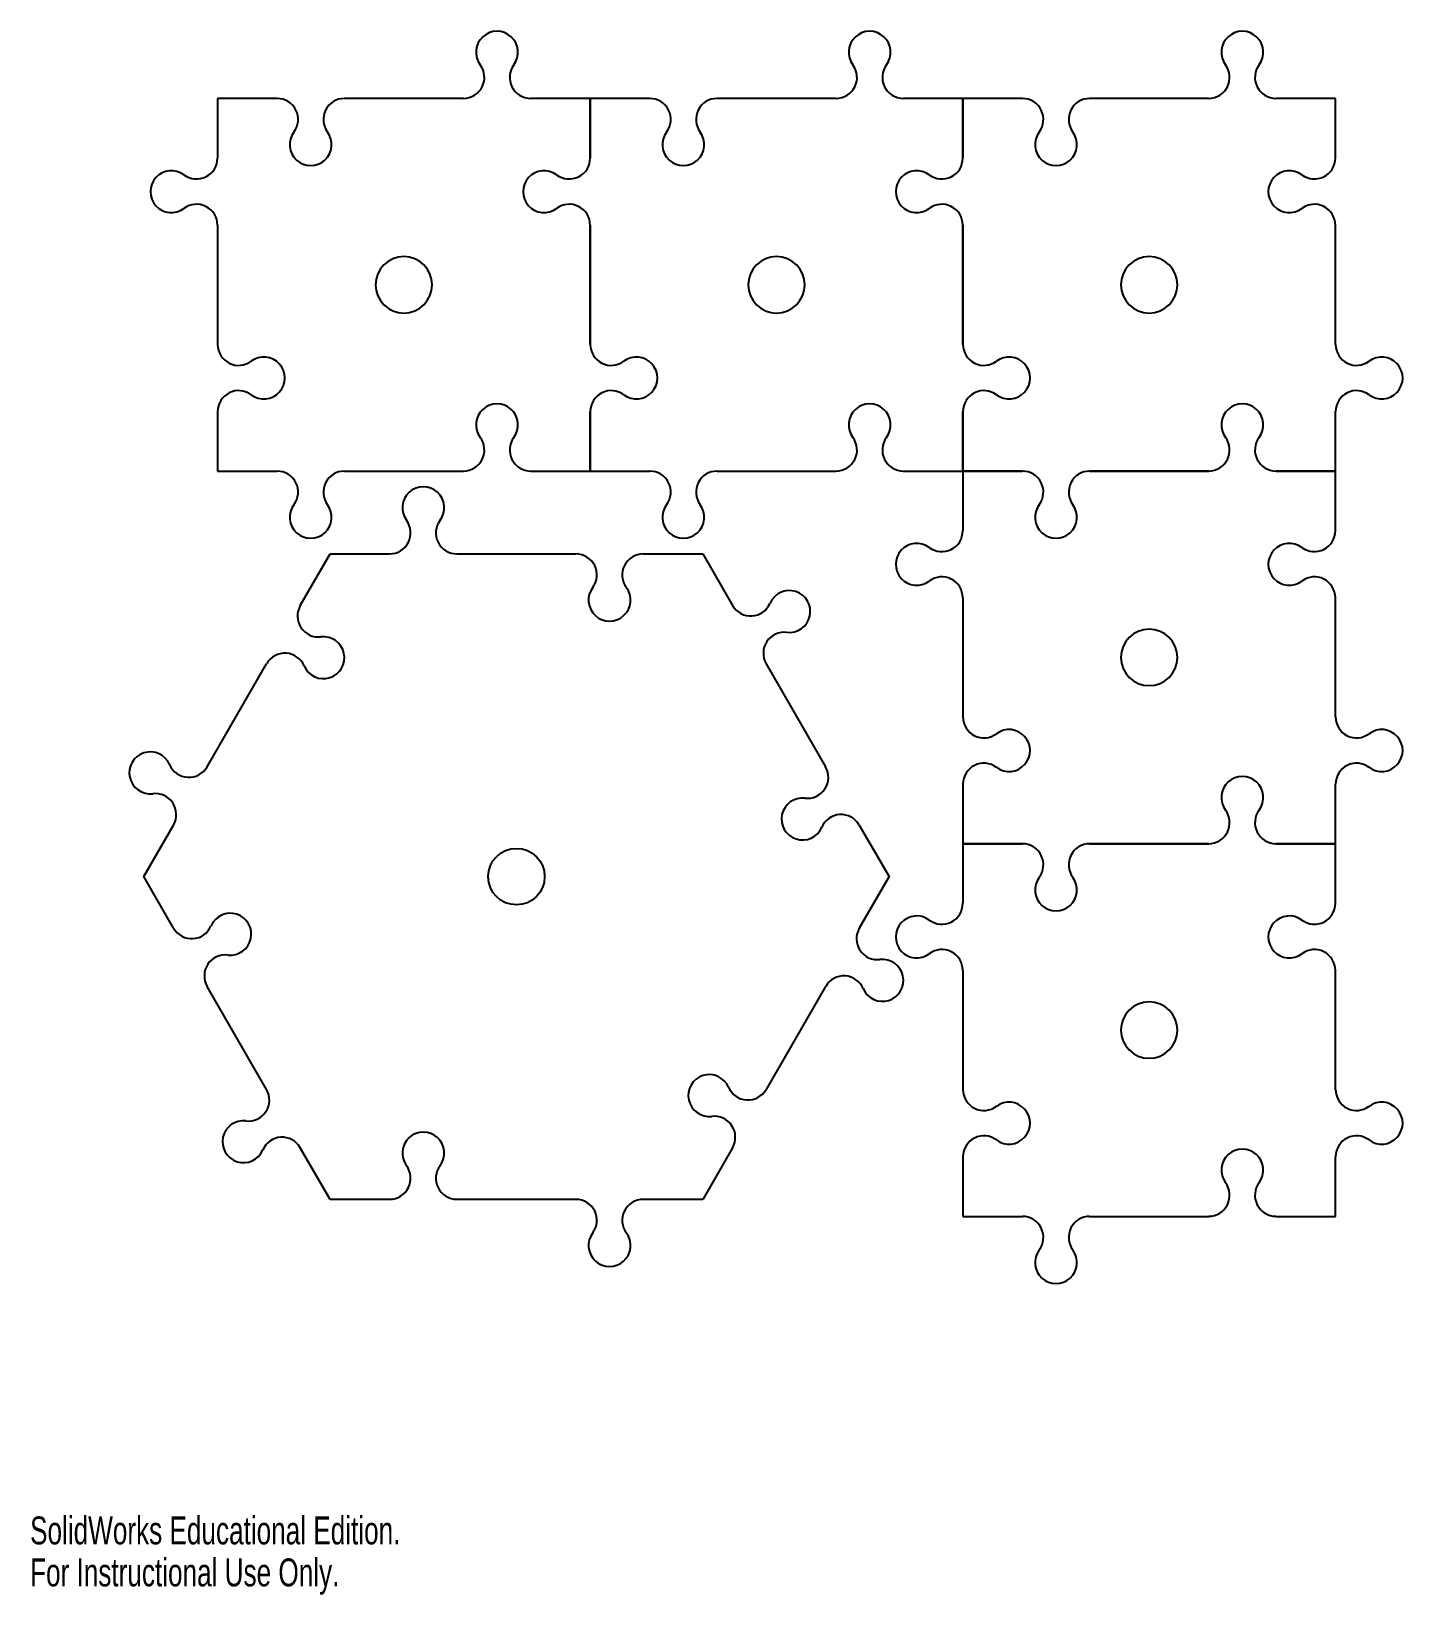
# Model space of a CAD drawing. Header units: inches. Extents: x 0 to 15.3, y 0 to 17.4.
import ezdxf

# ---------------------------------------------------------------- set-up
doc = ezdxf.new("R2010")
doc.units = ezdxf.units.IN
doc.header["$MEASUREMENT"] = 0
doc.styles.add('SLDTEXTSTYLE0', font='TXT', dxfattribs={"width": 0.7})

msp = doc.modelspace()

# ---------------------------------------------------------------- linework, layer by layer
at = {"color": 7, "linetype": 'Continuous'}
for p, q in [((2.756, 16.688), (2.092, 16.688)), ((2.092, 16.688), (2.092, 16.024)), ((4.834, 16.688), (3.506, 16.688)), ((6.249, 16.688), (5.584, 16.688)), ((6.913, 16.688), (6.249, 16.688)), ((6.249, 16.688), (6.249, 16.024)), ((6.249, 16.024), (6.249, 16.688)), ((8.991, 16.688), (7.663, 16.688)), ((10.406, 16.688), (9.741, 16.688)), ((11.07, 16.688), (10.406, 16.688)), ((10.406, 16.688), (10.406, 16.024)), ((10.406, 16.024), (10.406, 16.688)), ((13.148, 16.688), (11.82, 16.688)), ((14.563, 16.688), (13.898, 16.688)), ((14.563, 16.024), (14.563, 16.688)), ((2.092, 15.274), (2.092, 13.945)), ((2.092, 15.274), (2.092, 13.945)), ((6.249, 15.274), (6.249, 13.945)), ((6.249, 15.274), (6.249, 13.945)), ((6.249, 13.945), (6.249, 15.274)), ((10.406, 15.274), (10.406, 13.945)), ((10.406, 15.274), (10.406, 13.945)), ((10.406, 13.945), (10.406, 15.274)), ((14.563, 13.945), (14.563, 15.274)), ((2.092, 13.195), (2.092, 12.531)), ((6.249, 13.195), (6.249, 12.531)), ((6.249, 12.531), (6.249, 13.195)), ((10.406, 13.195), (10.406, 12.531)), ((10.406, 12.531), (10.406, 13.195)), ((14.563, 12.531), (14.563, 13.195)), ((2.092, 12.531), (2.756, 12.531)), ((3.506, 12.531), (4.834, 12.531)), ((5.584, 12.531), (6.249, 12.531)), ((6.249, 12.531), (6.913, 12.531)), ((7.663, 12.531), (8.991, 12.531)), ((9.741, 12.531), (10.406, 12.531)), ((10.406, 12.531), (11.07, 12.531)), ((11.07, 12.531), (10.406, 12.531)), ((10.406, 12.531), (10.406, 11.867)), ((11.82, 12.531), (13.148, 12.531)), ((13.148, 12.531), (11.82, 12.531)), ((13.898, 12.531), (14.563, 12.531)), ((14.563, 12.531), (13.898, 12.531)), ((14.563, 11.867), (14.563, 12.531)), ((3.014, 11.032), (3.347, 11.607)), ((3.347, 11.607), (4.011, 11.607)), ((4.761, 11.607), (6.089, 11.607)), ((6.839, 11.607), (7.503, 11.607)), ((7.503, 11.607), (7.836, 11.032)), ((10.406, 11.117), (10.406, 9.789)), ((10.406, 11.117), (10.406, 9.789)), ((14.563, 9.789), (14.563, 11.117)), ((1.975, 9.232), (2.639, 10.383)), ((8.211, 10.383), (8.875, 9.232)), ((10.406, 9.039), (10.406, 8.374)), ((14.563, 8.374), (14.563, 9.039)), ((1.268, 8.007), (1.6, 8.583)), ((9.25, 8.583), (9.582, 8.007)), ((10.406, 8.374), (11.07, 8.374)), ((11.07, 8.374), (10.406, 8.374)), ((10.406, 8.374), (10.406, 7.71)), ((11.82, 8.374), (13.148, 8.374)), ((13.148, 8.374), (11.82, 8.374)), ((13.898, 8.374), (14.563, 8.374)), ((14.563, 8.374), (13.898, 8.374)), ((14.563, 7.71), (14.563, 8.374)), ((1.6, 7.432), (1.268, 8.007)), ((9.582, 8.007), (9.25, 7.432)), ((10.406, 6.96), (10.406, 5.632)), ((10.406, 6.96), (10.406, 5.632)), ((14.563, 5.632), (14.563, 6.96)), ((2.639, 5.632), (1.975, 6.783)), ((8.875, 6.783), (8.211, 5.632)), ((3.347, 4.407), (3.014, 4.983)), ((7.836, 4.983), (7.503, 4.407)), ((10.406, 4.882), (10.406, 4.217)), ((14.563, 4.217), (14.563, 4.882)), ((4.011, 4.407), (3.347, 4.407)), ((6.089, 4.407), (4.761, 4.407)), ((7.503, 4.407), (6.839, 4.407)), ((10.406, 4.217), (11.07, 4.217)), ((11.82, 4.217), (13.148, 4.217)), ((13.898, 4.217), (14.563, 4.217))]:
    msp.add_line(p, q, dxfattribs=at)
msp.add_circle((5.425, 8.007), 0.315, dxfattribs=at)
for centre, radius, start, end in [((5.209, 17.204), 0.234, 323.1301, 216.8699), ((9.366, 17.204), 0.234, 323.1301, 216.8699), ((13.523, 17.204), 0.234, 323.1301, 216.8699), ((4.834, 16.923), 0.234, 270, 36.8699), ((5.584, 16.923), 0.234, 143.1301, 270), ((8.991, 16.923), 0.234, 270, 36.8699), ((9.741, 16.923), 0.234, 143.1301, 270), ((13.148, 16.923), 0.234, 270, 36.8699), ((13.898, 16.923), 0.234, 143.1301, 270), ((2.756, 16.454), 0.234, 323.1301, 90), ((3.506, 16.454), 0.234, 90, 216.8699), ((6.913, 16.454), 0.234, 323.1301, 90), ((7.663, 16.454), 0.234, 90, 216.8699), ((11.07, 16.454), 0.234, 323.1301, 90), ((11.82, 16.454), 0.234, 90, 216.8699), ((3.131, 16.173), 0.234, 143.1301, 36.8699), ((7.288, 16.173), 0.234, 143.1301, 36.8699), ((11.445, 16.173), 0.234, 143.1301, 36.8699), ((1.576, 15.649), 0.234, 53.1301, 306.8699), ((1.857, 16.024), 0.234, 233.1301, 0), ((5.733, 15.649), 0.234, 53.1301, 306.8699), ((5.733, 15.649), 0.234, 53.1301, 306.8699), ((6.014, 16.024), 0.234, 233.1301, 0), ((6.014, 16.024), 0.234, 233.1301, 0), ((9.89, 15.649), 0.234, 53.1301, 306.8699), ((9.89, 15.649), 0.234, 53.1301, 306.8699), ((10.171, 16.024), 0.234, 233.1301, 0), ((10.171, 16.024), 0.234, 233.1301, 0), ((14.047, 15.649), 0.234, 53.1301, 306.8699), ((14.328, 16.024), 0.234, 233.1301, 0), ((1.857, 15.274), 0.234, 0, 126.8699), ((6.014, 15.274), 0.234, 0, 126.8699), ((6.014, 15.274), 0.234, 0, 126.8699), ((10.171, 15.274), 0.234, 0, 126.8699), ((10.171, 15.274), 0.234, 0, 126.8699), ((14.328, 15.274), 0.234, 0, 126.8699), ((4.17, 14.61), 0.315, 90, 180), ((4.17, 14.61), 0.315, 0, 90), ((8.327, 14.61), 0.315, 90, 180), ((8.327, 14.61), 0.315, 0, 90), ((12.484, 14.61), 0.315, 90, 180), ((12.484, 14.61), 0.315, 0, 90), ((4.17, 14.61), 0.315, 180, 270), ((4.17, 14.61), 0.315, 270, 0), ((8.327, 14.61), 0.315, 180, 270), ((8.327, 14.61), 0.315, 270, 0), ((12.484, 14.61), 0.315, 180, 270), ((12.484, 14.61), 0.315, 270, 0), ((2.326, 13.945), 0.234, 180, 306.8699), ((2.607, 13.57), 0.234, 233.1301, 126.8699), ((6.483, 13.945), 0.234, 180, 306.8699), ((6.483, 13.945), 0.234, 180, 306.8699), ((6.764, 13.57), 0.234, 233.1301, 126.8699), ((6.764, 13.57), 0.234, 233.1301, 126.8699), ((10.64, 13.945), 0.234, 180, 306.8699), ((10.64, 13.945), 0.234, 180, 306.8699), ((10.921, 13.57), 0.234, 233.1301, 126.8699), ((10.921, 13.57), 0.234, 233.1301, 126.8699), ((14.797, 13.945), 0.234, 180, 306.8699), ((15.078, 13.57), 0.234, 233.1301, 126.8699), ((2.326, 13.195), 0.234, 53.1301, 180), ((5.209, 13.047), 0.234, 323.1301, 216.8699), ((6.483, 13.195), 0.234, 53.1301, 180), ((6.483, 13.195), 0.234, 53.1301, 180), ((9.366, 13.047), 0.234, 323.1301, 216.8699), ((10.64, 13.195), 0.234, 53.1301, 180), ((10.64, 13.195), 0.234, 53.1301, 180), ((13.523, 13.047), 0.234, 323.1301, 216.8699), ((13.523, 13.047), 0.234, 323.1301, 216.8699), ((14.797, 13.195), 0.234, 53.1301, 180), ((4.834, 12.766), 0.234, 270, 36.8699), ((5.584, 12.766), 0.234, 143.1301, 270), ((8.991, 12.766), 0.234, 270, 36.8699), ((9.741, 12.766), 0.234, 143.1301, 270), ((13.148, 12.766), 0.234, 270, 36.8699), ((13.148, 12.766), 0.234, 270, 36.8699), ((13.898, 12.766), 0.234, 143.1301, 270), ((13.898, 12.766), 0.234, 143.1301, 270), ((2.756, 12.297), 0.234, 323.1301, 90), ((3.506, 12.297), 0.234, 90, 216.8699), ((6.913, 12.297), 0.234, 323.1301, 90), ((7.663, 12.297), 0.234, 90, 216.8699), ((11.07, 12.297), 0.234, 323.1301, 90), ((11.07, 12.297), 0.234, 323.1301, 90), ((11.82, 12.297), 0.234, 90, 216.8699), ((11.82, 12.297), 0.234, 90, 216.8699), ((4.386, 12.123), 0.234, 323.1301, 216.8699), ((3.131, 12.016), 0.234, 143.1301, 36.8699), ((7.288, 12.016), 0.234, 143.1301, 36.8699), ((11.445, 12.016), 0.234, 143.1301, 36.8699), ((11.445, 12.016), 0.234, 143.1301, 36.8699), ((4.011, 11.842), 0.234, 270, 36.8699), ((4.761, 11.842), 0.234, 143.1301, 270), ((10.171, 11.867), 0.234, 233.1301, 360), ((14.328, 11.867), 0.234, 233.1301, 0), ((9.89, 11.492), 0.234, 53.1301, 306.8699), ((14.047, 11.492), 0.234, 53.1301, 306.8699), ((6.089, 11.373), 0.234, 323.1301, 90), ((6.839, 11.373), 0.234, 90, 216.8699), ((10.171, 11.117), 0.234, 360, 126.8699), ((14.328, 11.117), 0.234, 0, 126.8699), ((6.464, 11.092), 0.234, 143.1301, 36.8699), ((8.47, 10.965), 0.234, 263.1301, 156.8699), ((3.217, 10.915), 0.234, 150, 276.8699), ((8.039, 11.149), 0.234, 210, 336.8699), ((3.273, 10.45), 0.234, 203.1301, 96.8699), ((8.414, 10.5), 0.234, 83.1301, 210), ((12.484, 10.453), 0.315, 90, 180), ((12.484, 10.453), 0.315, 0, 90), ((2.842, 10.266), 0.234, 23.1301, 150), ((12.484, 10.453), 0.315, 180, 270), ((12.484, 10.453), 0.315, 270, 0), ((10.64, 9.789), 0.234, 180, 306.8699), ((14.797, 9.789), 0.234, 180, 306.8699), ((10.921, 9.414), 0.234, 233.1301, 126.8699), ((15.078, 9.414), 0.234, 233.1301, 126.8699), ((1.341, 9.165), 0.234, 23.1301, 276.8699), ((1.772, 9.349), 0.234, 203.1301, 330), ((10.64, 9.039), 0.234, 53.1301, 180), ((14.797, 9.039), 0.234, 53.1301, 180), ((8.672, 9.115), 0.234, 263.1301, 30), ((13.523, 8.89), 0.234, 323.1301, 216.8699), ((13.523, 8.89), 0.234, 323.1301, 216.8699), ((1.397, 8.7), 0.234, 330, 96.8699), ((8.616, 8.65), 0.234, 83.1301, 336.8699), ((13.148, 8.609), 0.234, 270, 36.8699), ((13.148, 8.609), 0.234, 270, 36.8699), ((13.898, 8.609), 0.234, 143.1301, 270), ((13.898, 8.609), 0.234, 143.1301, 270), ((9.047, 8.466), 0.234, 30, 156.8699), ((11.07, 8.14), 0.234, 323.1301, 90), ((11.07, 8.14), 0.234, 323.1301, 90), ((11.82, 8.14), 0.234, 90, 216.8699), ((11.82, 8.14), 0.234, 90, 216.8699), ((11.445, 7.859), 0.234, 143.1301, 36.8699), ((11.445, 7.859), 0.234, 143.1301, 36.8699), ((10.171, 7.71), 0.234, 233.1301, 0), ((14.328, 7.71), 0.234, 233.1301, 0), ((2.234, 7.365), 0.234, 263.1301, 156.8699), ((9.89, 7.335), 0.234, 53.1301, 306.8699), ((14.047, 7.335), 0.234, 53.1301, 306.8699), ((1.803, 7.549), 0.234, 210, 336.8699), ((9.453, 7.315), 0.234, 150, 276.8699), ((10.171, 6.96), 0.234, 0, 126.8699), ((14.328, 6.96), 0.234, 0, 126.8699), ((2.178, 6.9), 0.234, 83.1301, 210), ((9.509, 6.85), 0.234, 203.1301, 96.8699), ((9.078, 6.666), 0.234, 23.1301, 150), ((12.484, 6.296), 0.315, 90, 180), ((12.484, 6.296), 0.315, 0, 90), ((12.484, 6.296), 0.315, 180, 270), ((12.484, 6.296), 0.315, 270, 0), ((7.577, 5.565), 0.234, 23.1301, 276.8699), ((2.436, 5.515), 0.234, 263.1301, 30), ((8.008, 5.749), 0.234, 203.1301, 330), ((10.64, 5.632), 0.234, 180, 306.8699), ((14.797, 5.632), 0.234, 180, 306.8699), ((10.921, 5.257), 0.234, 233.1301, 126.8699), ((15.078, 5.257), 0.234, 233.1301, 126.8699), ((2.38, 5.05), 0.234, 83.1301, 336.8699), ((7.633, 5.1), 0.234, 330, 96.8699), ((2.811, 4.866), 0.234, 30, 156.8699), ((4.386, 4.923), 0.234, 323.1301, 216.8699), ((10.64, 4.882), 0.234, 53.1301, 180), ((14.797, 4.882), 0.234, 53.1301, 180), ((13.523, 4.733), 0.234, 323.1301, 216.8699), ((4.011, 4.642), 0.234, 270, 36.8699), ((4.761, 4.642), 0.234, 143.1301, 270), ((13.148, 4.452), 0.234, 270, 36.8699), ((13.898, 4.452), 0.234, 143.1301, 270), ((6.089, 4.173), 0.234, 323.1301, 90), ((6.839, 4.173), 0.234, 90, 216.8699), ((11.07, 3.983), 0.234, 323.1301, 90), ((11.82, 3.983), 0.234, 90, 216.8699), ((6.464, 3.892), 0.234, 143.1301, 36.8699), ((11.445, 3.702), 0.234, 143.1301, 36.8699)]:
    msp.add_arc(centre, radius, start, end, dxfattribs=at)

# ---------------------------------------------------------------- texts
at = {"color": 7, "linetype": 'Continuous', "char_height": 0.3114, "attachment_point": 1, "style": 'SLDTEXTSTYLE0'}
for s, insert in [('SolidWorks Educational Edition.', (0, 0.869)), ('For Instructional Use Only.', (0, 0.401))]:
    msp.add_mtext(s, dxfattribs=dict(at, insert=insert))

doc.saveas('drawing.dxf')
